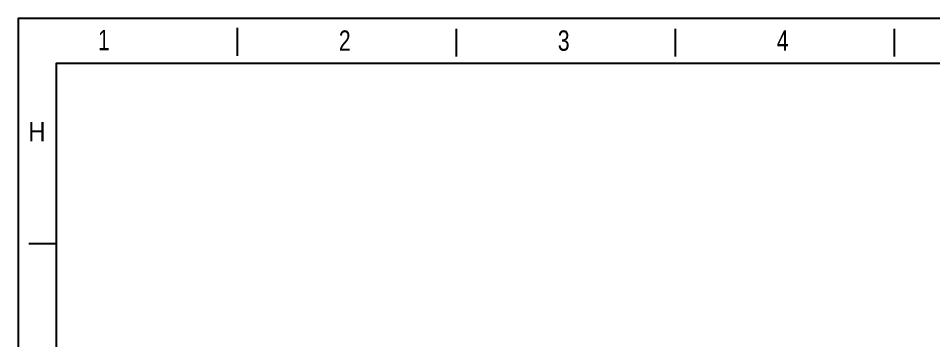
# Model space of a CAD drawing. Header units: millimetres. Extents: x 2185 to 26698, y 9658 to 17427.
# Drawn here: x 15406 to 19340, y 16040 to 17427 of the extents above; entities that cross this region are included whole.
import ezdxf

# ---------------------------------------------------------------- set-up
doc = ezdxf.new("R2010")
doc.units = ezdxf.units.MM
doc.styles.add('CKSTANDARD', font='arial.ttf')
doc.styles.add('Roamns', font='romans.shx')

# ---------------------------------------------------------------- blocks, each defined once
blk = doc.blocks.new('standard template')
for p, q in [((3074, 30739), (3074, 30336)), ((6246, 30728), (6246, 30325)), ((9418, 30728), (9418, 30325)), ((12589, 30728), (12589, 30325)), ((456, 27607), (54, 27607))]:
    blk.add_line(p, q)
blk.add_lwpolyline([(37963, 4700), (-97, 4700), (-97, 30879), (37963, 30879)], close=True)
at = {"color": 7}
blk.add_lwpolyline([(456, 6674), (456, 5964), (456, 5254), (456, 30226), (37409, 30226), (37409, 5254)], dxfattribs=at)
at = {"style": 'CKSTANDARD'}
for s, height, width, p in [('1', 295, 0.75, (1055, 30416)), ('2', 295, 0.75, (4545, 30408)), ('3', 295, 0.75, (7716, 30408)), ('4', 295, 0.75, (10888, 30408)), ('H', 276, 0.9, (47, 29097))]:
    blk.add_text(s, height=height, dxfattribs=dict(at, width=width)).set_placement(p)
at = {"style": 'Roamns'}
for tag, p in [('PAGE_NAME', (27466, 7594)), ('PROJECT_NAME', (27466, 6884)), ('DRAWN_NAME', (27466, 6174)), ('VERSION', (34241, 6174)), ('SELECT_DATA', (27466, 5464)), ('PAGE_NUMBER', (34241, 5464))]:
    blk.add_attdef(tag, p, '', height=285, dxfattribs=at)

msp = doc.modelspace()

# ---------------------------------------------------------------- block references
at = {"transparency": 33554595, "xscale": 0.2966866061522327, "yscale": 0.2966866061522327, "zscale": 0.2966866061522327}
msp.add_blockref('standard template', (15435.361, 8265.409), dxfattribs=at)

doc.saveas('drawing.dxf')
